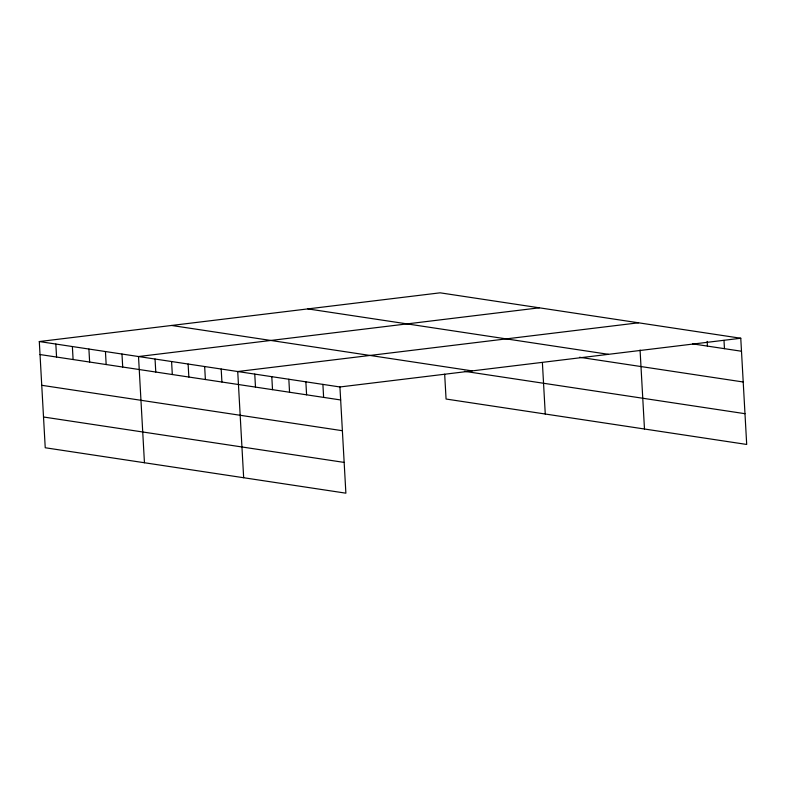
<?xml version="1.0" encoding="UTF-8"?>
<svg xmlns="http://www.w3.org/2000/svg" width="786" height="786" viewBox="0 0 786 786"><rect width="100%" height="100%" fill="white"/><g stroke="black" fill="none" stroke-linecap="round" stroke-linejoin="round"><path stroke-width="1.18" d="M39.3 341.546L339.935 386.967L345.879 493.176L45.234 447.755L39.3 341.546L440.121 292.824L740.766 338.245L746.7 444.454L446.065 399.033L444.67 374.185M539.334 307.817L138.513 356.539L144.447 462.748M638.546 322.8L237.726 371.523L243.66 477.731M339.935 386.967L740.766 338.245M692.653 343.865L741.493 351.244M307.847 308.898L608.492 354.329M579.577 357.276L743.212 381.996M171.574 325.463L472.209 370.894M464.418 371.306L744.981 413.691M40.027 354.545L340.662 399.966M41.746 385.297L342.382 430.718M43.515 416.993L344.16 462.414M723.994 340.397L724.456 348.67M707.154 341.37L707.42 346.095M640.069 349.996L644.481 429.009M542.389 362.543L545.268 414.026M322.899 384.393L323.626 397.392M305.862 381.819L306.589 394.818M288.835 379.245L289.553 392.243M271.799 376.671L272.516 389.669M254.762 374.097L255.489 387.095M221.19 369.027L221.917 382.025M204.655 366.531L205.382 379.52M188.119 364.026L188.846 377.025M171.584 361.531L172.311 374.529M155.048 359.035L155.775 372.024M121.977 354.034L122.704 367.033M105.442 351.538L106.169 364.537M88.906 349.043L89.633 362.032M72.371 346.547L73.098 359.536M55.835 344.042L56.563 357.041"/></g></svg>
